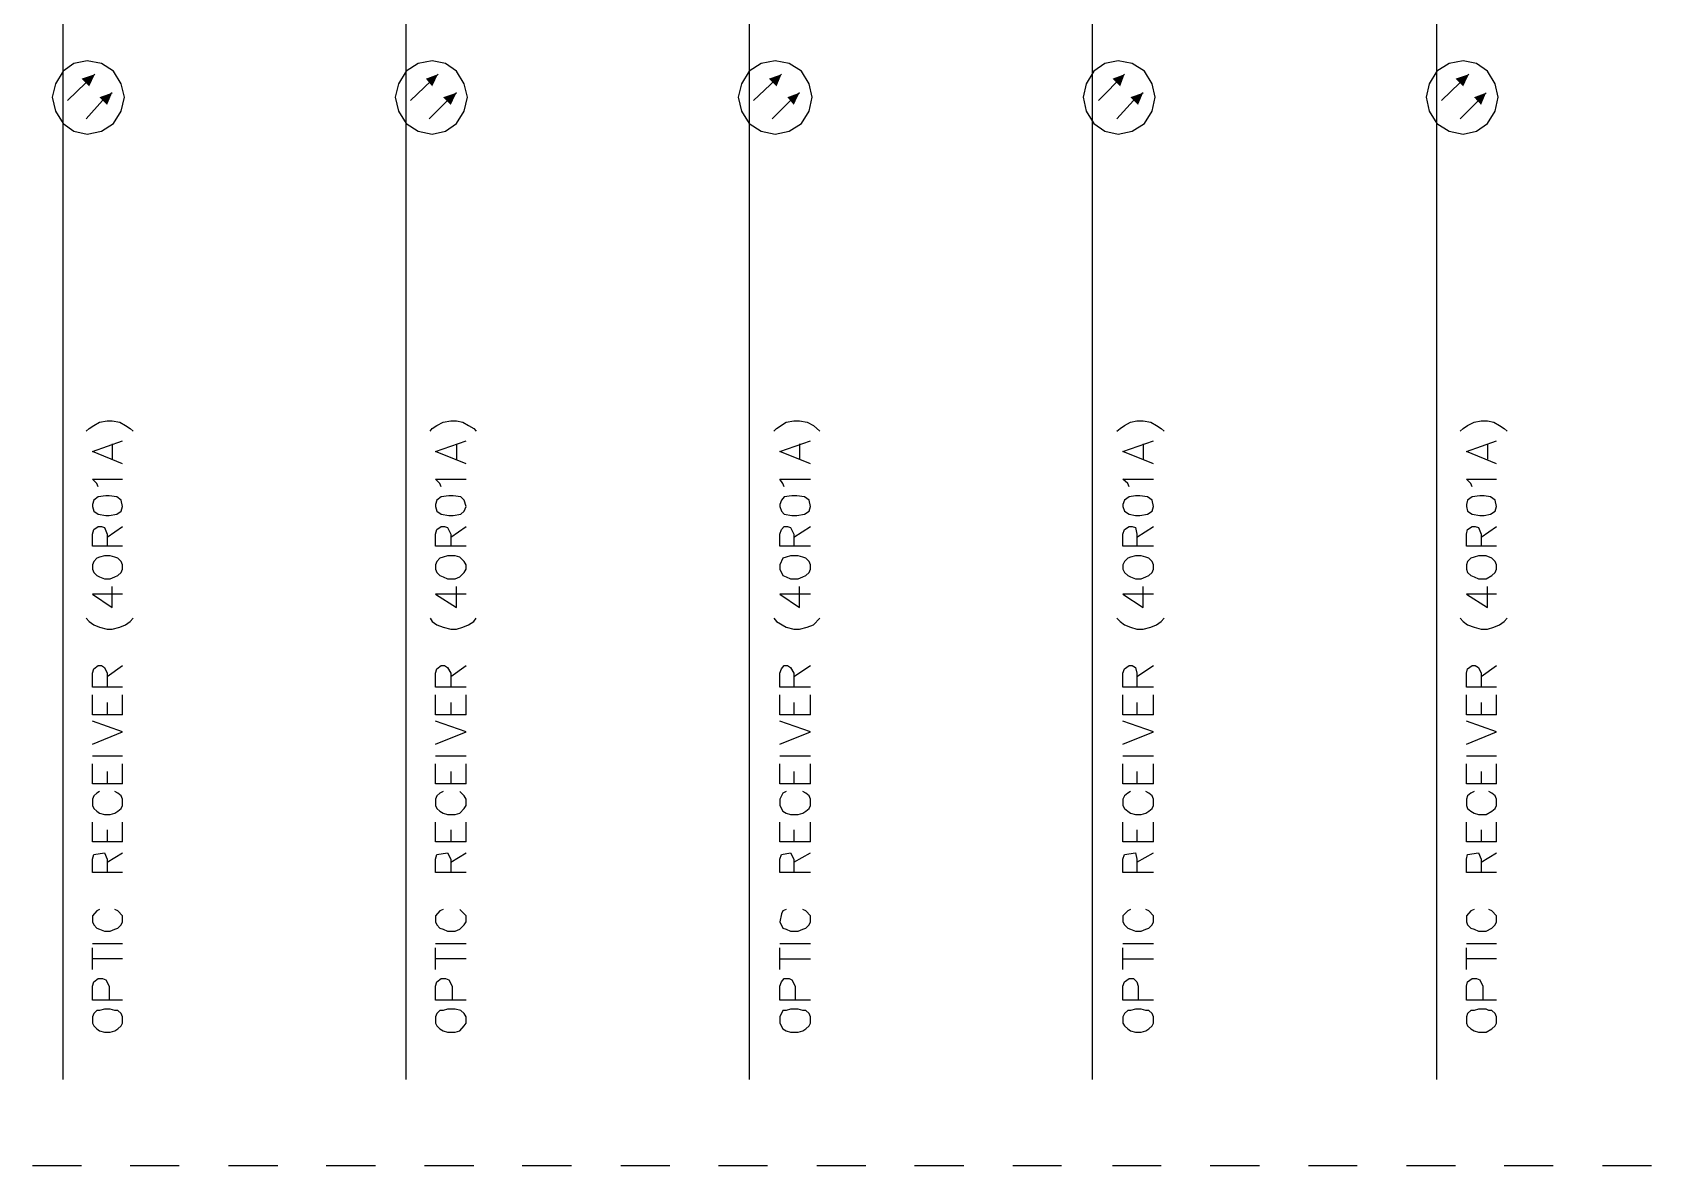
# Model space of a CAD drawing. Extents: x 386 to 646, y 166 to 262.
# Drawn here: x 447.6 to 514.1, y 169.1 to 215.6 of the extents above; entities that cross this region are included whole.
import ezdxf

# ---------------------------------------------------------------- set-up
doc = ezdxf.new("R2010")
doc.units = 0
doc.header["$MEASUREMENT"] = 0
doc.layers.get('0').update_dxf_attribs({"linetype": 'CONTINUOUS'})

msp = doc.modelspace()

# ---------------------------------------------------------------- hatches: boundary and pattern name
at = {"linetype": 'Continuous'}
for points in [[(449.98, 213.424), (450.216, 213.922), (449.666, 213.738)], [(464.056, 213.424), (464.292, 213.922), (463.794, 213.738)], [(478.184, 213.424), (478.393, 213.922), (477.869, 213.738)], [(492.285, 213.424), (492.469, 213.922), (491.971, 213.738)], [(506.361, 213.424), (506.597, 213.922), (506.046, 213.738)], [(450.714, 212.664), (450.924, 213.162), (450.4, 212.978)], [(464.816, 212.664), (465.052, 213.162), (464.501, 212.978)], [(478.891, 212.664), (479.127, 213.162), (478.629, 212.978)], [(493.019, 212.664), (493.229, 213.162), (492.705, 212.978)], [(507.095, 212.664), (507.304, 213.162), (506.806, 212.978)]]:
    msp.add_hatch(color=256, dxfattribs=at).paths.add_polyline_path(points)

# ---------------------------------------------------------------- linework, layer by layer
for p, q in [((448.906, 172.665), (448.906, 253.789)), ((462.981, 172.665), (462.981, 253.789)), ((477.056, 253.789), (477.056, 172.665)), ((491.132, 253.789), (491.132, 172.665)), ((505.286, 172.665), (505.286, 253.789)), ((448.906, 214.053), (448.591, 213.529)), ((449.351, 214.367), (448.906, 214.053)), ((449.902, 214.472), (449.351, 214.367)), ((450.478, 214.367), (449.902, 214.472)), ((450.976, 214.053), (450.478, 214.367)), ((451.291, 213.529), (450.976, 214.053)), ((462.981, 214.053), (462.666, 213.529)), ((463.479, 214.367), (462.981, 214.053)), ((464.056, 214.472), (463.479, 214.367)), ((464.606, 214.367), (464.056, 214.472)), ((465.052, 214.053), (464.606, 214.367)), ((465.366, 213.529), (465.052, 214.053)), ((477.056, 214.053), (476.742, 213.529)), ((477.554, 214.367), (477.056, 214.053)), ((478.131, 214.472), (477.554, 214.367)), ((478.708, 214.367), (478.131, 214.472)), ((479.206, 214.053), (478.708, 214.367)), ((479.52, 213.529), (479.206, 214.053)), ((491.211, 214.053), (490.896, 213.529)), ((491.656, 214.367), (491.211, 214.053)), ((492.207, 214.472), (491.656, 214.367)), ((492.783, 214.367), (492.207, 214.472)), ((493.281, 214.053), (492.783, 214.367)), ((493.596, 213.529), (493.281, 214.053)), ((505.286, 214.053), (504.971, 213.529)), ((505.784, 214.367), (505.286, 214.053)), ((506.361, 214.472), (505.784, 214.367)), ((506.911, 214.367), (506.361, 214.472)), ((507.357, 214.053), (506.911, 214.367)), ((507.671, 213.529), (507.357, 214.053)), ((448.591, 213.529), (448.46, 212.978)), ((450.216, 213.922), (449.089, 212.847)), ((451.422, 212.978), (451.291, 213.529)), ((462.666, 213.529), (462.535, 212.978)), ((464.292, 213.922), (463.164, 212.847)), ((465.497, 212.978), (465.366, 213.529)), ((476.742, 213.529), (476.611, 212.978)), ((478.393, 213.922), (477.24, 212.847)), ((479.651, 212.978), (479.52, 213.529)), ((490.896, 213.529), (490.765, 212.978)), ((492.469, 213.922), (491.394, 212.847)), ((493.727, 212.978), (493.596, 213.529)), ((504.971, 213.529), (504.84, 212.978)), ((506.597, 213.922), (505.469, 212.847)), ((507.802, 212.978), (507.671, 213.529)), ((448.46, 212.978), (448.591, 212.401)), ((450.531, 212.847), (449.849, 212.087)), ((450.924, 213.162), (450.531, 212.847)), ((451.291, 212.401), (451.422, 212.978)), ((462.535, 212.978), (462.666, 212.401)), ((464.685, 212.847), (463.925, 212.087)), ((465.052, 213.162), (464.685, 212.847)), ((465.366, 212.401), (465.497, 212.978)), ((476.611, 212.978), (476.742, 212.401)), ((478.76, 212.847), (478, 212.087)), ((479.127, 213.162), (478.76, 212.847)), ((479.52, 212.401), (479.651, 212.978)), ((490.765, 212.978), (490.896, 212.401)), ((492.836, 212.847), (492.154, 212.087)), ((493.229, 213.162), (492.836, 212.847)), ((493.596, 212.401), (493.727, 212.978)), ((504.84, 212.978), (504.971, 212.401)), ((507.304, 213.162), (506.23, 212.087)), ((507.671, 212.401), (507.802, 212.978)), ((448.591, 212.401), (448.906, 211.903)), ((450.976, 211.903), (451.291, 212.401)), ((462.666, 212.401), (462.981, 211.903)), ((465.052, 211.903), (465.366, 212.401)), ((476.742, 212.401), (477.056, 211.903)), ((479.206, 211.903), (479.52, 212.401)), ((490.896, 212.401), (491.211, 211.903)), ((493.281, 211.903), (493.596, 212.401)), ((504.971, 212.401), (505.286, 211.903)), ((507.357, 211.903), (507.671, 212.401)), ((448.906, 211.903), (449.351, 211.589)), ((449.351, 211.589), (449.902, 211.458)), ((449.902, 211.458), (450.478, 211.589)), ((450.478, 211.589), (450.976, 211.903)), ((462.981, 211.903), (463.479, 211.589)), ((463.479, 211.589), (464.056, 211.458)), ((464.056, 211.458), (464.606, 211.589)), ((464.606, 211.589), (465.052, 211.903)), ((477.056, 211.903), (477.554, 211.589)), ((477.554, 211.589), (478.131, 211.458)), ((478.131, 211.458), (478.708, 211.589)), ((478.708, 211.589), (479.206, 211.903)), ((491.211, 211.903), (491.656, 211.589)), ((491.656, 211.589), (492.207, 211.458)), ((492.207, 211.458), (492.783, 211.589)), ((492.783, 211.589), (493.281, 211.903)), ((505.286, 211.903), (505.784, 211.589)), ((505.784, 211.589), (506.361, 211.458)), ((506.361, 211.458), (506.911, 211.589)), ((506.911, 211.589), (507.357, 211.903)), ((449.849, 199.27), (449.98, 199.374)), ((449.98, 199.374), (450.164, 199.506)), ((450.164, 199.506), (450.4, 199.637)), ((450.4, 199.637), (450.714, 199.689)), ((450.714, 199.689), (450.924, 199.689)), ((450.924, 199.689), (451.238, 199.637)), ((451.238, 199.637), (451.474, 199.506)), ((451.474, 199.506), (451.658, 199.374)), ((451.658, 199.374), (451.789, 199.27)), ((463.977, 199.27), (464.056, 199.374)), ((464.056, 199.374), (464.239, 199.506)), ((464.239, 199.506), (464.501, 199.637)), ((464.501, 199.637), (464.816, 199.689)), ((464.816, 199.689), (465.052, 199.689)), ((465.052, 199.689), (465.314, 199.637)), ((465.314, 199.637), (465.55, 199.506)), ((465.55, 199.506), (465.759, 199.374)), ((465.759, 199.374), (465.864, 199.27)), ((478.079, 199.27), (478.184, 199.374)), ((478.184, 199.374), (478.577, 199.637)), ((478.577, 199.637), (478.891, 199.689)), ((478.891, 199.689), (479.127, 199.689)), ((479.127, 199.689), (479.442, 199.637)), ((479.442, 199.637), (479.704, 199.506)), ((479.704, 199.506), (479.966, 199.27)), ((492.154, 199.27), (492.285, 199.374)), ((492.285, 199.374), (492.469, 199.506)), ((492.469, 199.506), (492.705, 199.637)), ((492.705, 199.637), (492.967, 199.689)), ((492.967, 199.689), (493.229, 199.689)), ((493.229, 199.689), (493.543, 199.637)), ((493.543, 199.637), (493.779, 199.506)), ((493.779, 199.506), (493.963, 199.374)), ((493.963, 199.374), (494.094, 199.27)), ((506.23, 199.27), (506.361, 199.374)), ((506.361, 199.374), (506.544, 199.506)), ((506.544, 199.506), (506.806, 199.637)), ((506.806, 199.637), (507.095, 199.689)), ((507.095, 199.689), (507.357, 199.689)), ((507.357, 199.689), (507.619, 199.637)), ((507.619, 199.637), (507.855, 199.506)), ((507.855, 199.506), (508.038, 199.374)), ((508.038, 199.374), (508.169, 199.27)), ((450.111, 198.431), (451.343, 198.876)), ((450.924, 198.745), (450.924, 198.116)), ((464.187, 198.431), (465.445, 198.876)), ((465.052, 198.745), (465.052, 198.116)), ((478.315, 198.431), (479.573, 198.876)), ((479.127, 198.745), (479.127, 198.116)), ((492.39, 198.431), (493.648, 198.876)), ((493.229, 198.745), (493.229, 198.116)), ((506.492, 198.431), (507.724, 198.876)), ((507.357, 198.745), (507.357, 198.116)), ((451.343, 197.933), (450.111, 198.431)), ((465.445, 197.933), (464.187, 198.431)), ((479.573, 197.933), (478.315, 198.431)), ((493.648, 197.933), (492.39, 198.431)), ((507.724, 197.933), (506.492, 198.431)), ((450.295, 197.12), (450.111, 197.304)), ((450.111, 197.304), (451.343, 197.304)), ((450.347, 196.989), (450.295, 197.12)), ((464.37, 197.12), (464.187, 197.304)), ((464.187, 197.304), (465.445, 197.304)), ((464.423, 196.989), (464.37, 197.12)), ((478.446, 197.12), (478.315, 197.304)), ((478.315, 197.304), (479.573, 197.304)), ((478.498, 196.989), (478.446, 197.12)), ((492.6, 197.12), (492.39, 197.304)), ((492.39, 197.304), (493.648, 197.304)), ((492.652, 196.989), (492.6, 197.12)), ((506.675, 197.12), (506.492, 197.304)), ((506.492, 197.304), (507.724, 197.304)), ((506.728, 196.989), (506.675, 197.12)), ((450.164, 196.439), (450.111, 196.255)), ((450.111, 196.255), (450.111, 196.177)), ((450.111, 196.177), (450.164, 195.993)), ((450.347, 196.57), (450.164, 196.439)), ((450.662, 196.622), (450.347, 196.57)), ((450.793, 196.622), (450.662, 196.622)), ((451.107, 196.57), (450.793, 196.622)), ((451.291, 196.439), (451.107, 196.57)), ((451.343, 196.177), (451.291, 196.439)), ((451.291, 195.993), (451.343, 196.177)), ((464.239, 196.439), (464.187, 196.255)), ((464.187, 196.255), (464.187, 196.177)), ((464.187, 196.177), (464.239, 195.993)), ((464.423, 196.57), (464.239, 196.439)), ((464.737, 196.622), (464.423, 196.57)), ((464.921, 196.622), (464.737, 196.622)), ((465.235, 196.57), (464.921, 196.622)), ((465.366, 196.439), (465.235, 196.57)), ((465.445, 196.177), (465.366, 196.439)), ((465.366, 195.993), (465.445, 196.177)), ((478.393, 196.439), (478.315, 196.255)), ((478.315, 196.255), (478.315, 196.177)), ((478.315, 196.177), (478.393, 195.993)), ((478.498, 196.57), (478.393, 196.439)), ((478.813, 196.622), (478.498, 196.57)), ((479.022, 196.622), (478.813, 196.622)), ((479.337, 196.57), (479.022, 196.622)), ((479.52, 196.439), (479.337, 196.57)), ((479.573, 196.177), (479.52, 196.439)), ((479.52, 195.993), (479.573, 196.177)), ((492.469, 196.439), (492.39, 196.255)), ((492.39, 196.255), (492.39, 196.177)), ((492.39, 196.177), (492.469, 195.993)), ((492.652, 196.57), (492.469, 196.439)), ((492.914, 196.622), (492.652, 196.57)), ((493.098, 196.622), (492.914, 196.622)), ((493.412, 196.57), (493.098, 196.622)), ((493.596, 196.439), (493.412, 196.57)), ((493.648, 196.177), (493.596, 196.439)), ((493.596, 195.993), (493.648, 196.177)), ((506.544, 196.439), (506.492, 196.255)), ((506.492, 196.255), (506.492, 196.177)), ((506.492, 196.177), (506.544, 195.993)), ((506.728, 196.57), (506.544, 196.439)), ((507.042, 196.622), (506.728, 196.57)), ((507.226, 196.622), (507.042, 196.622)), ((507.488, 196.57), (507.226, 196.622)), ((507.671, 196.439), (507.488, 196.57)), ((507.724, 196.177), (507.671, 196.439)), ((507.671, 195.993), (507.724, 196.177)), ((450.164, 195.993), (450.347, 195.862)), ((450.164, 195.233), (450.347, 195.364)), ((450.347, 195.862), (450.662, 195.81)), ((450.347, 195.364), (450.478, 195.364)), ((450.478, 195.364), (450.609, 195.312)), ((450.662, 195.81), (450.793, 195.81)), ((450.714, 194.919), (451.343, 195.364)), ((450.793, 195.81), (451.107, 195.862)), ((451.107, 195.862), (451.291, 195.993)), ((464.239, 195.993), (464.423, 195.862)), ((464.239, 195.233), (464.423, 195.364)), ((464.423, 195.862), (464.737, 195.81)), ((464.423, 195.364), (464.554, 195.364)), ((464.554, 195.364), (464.685, 195.312)), ((464.737, 195.81), (464.921, 195.81)), ((464.816, 194.919), (465.445, 195.364)), ((464.921, 195.81), (465.235, 195.862)), ((465.235, 195.862), (465.366, 195.993)), ((478.393, 195.993), (478.498, 195.862)), ((478.393, 195.233), (478.498, 195.364)), ((478.498, 195.862), (478.813, 195.81)), ((478.498, 195.364), (478.629, 195.364)), ((478.629, 195.364), (478.76, 195.312)), ((478.813, 195.81), (479.022, 195.81)), ((478.891, 194.919), (479.573, 195.364)), ((479.022, 195.81), (479.337, 195.862)), ((479.337, 195.862), (479.52, 195.993)), ((492.469, 195.993), (492.652, 195.862)), ((492.469, 195.233), (492.652, 195.364)), ((492.652, 195.862), (492.914, 195.81)), ((492.652, 195.364), (492.783, 195.364)), ((492.783, 195.364), (492.914, 195.312)), ((492.914, 195.81), (493.098, 195.81)), ((492.967, 194.919), (493.648, 195.364)), ((493.098, 195.81), (493.412, 195.862)), ((493.412, 195.862), (493.596, 195.993)), ((506.544, 195.993), (506.728, 195.862)), ((506.544, 195.233), (506.728, 195.364)), ((506.728, 195.862), (507.042, 195.81)), ((506.728, 195.364), (506.859, 195.364)), ((506.859, 195.364), (506.99, 195.312)), ((507.042, 195.81), (507.226, 195.81)), ((507.095, 194.919), (507.724, 195.364)), ((507.226, 195.81), (507.488, 195.862)), ((507.488, 195.862), (507.671, 195.993)), ((450.111, 195.05), (450.164, 195.233)), ((450.111, 194.552), (450.111, 195.05)), ((450.609, 195.312), (450.714, 195.05)), ((450.714, 195.05), (450.714, 194.552)), ((464.187, 195.05), (464.239, 195.233)), ((464.187, 194.552), (464.187, 195.05)), ((464.685, 195.312), (464.816, 195.05)), ((464.816, 195.05), (464.816, 194.552)), ((478.315, 195.05), (478.393, 195.233)), ((478.315, 194.552), (478.315, 195.05)), ((478.76, 195.312), (478.891, 195.05)), ((478.891, 195.05), (478.891, 194.552)), ((492.39, 195.05), (492.469, 195.233)), ((492.39, 194.552), (492.39, 195.05)), ((492.914, 195.312), (492.967, 195.05)), ((492.967, 195.05), (492.967, 194.552)), ((506.492, 195.05), (506.544, 195.233)), ((506.492, 194.552), (506.492, 195.05)), ((506.99, 195.312), (507.095, 195.05)), ((507.095, 195.05), (507.095, 194.552)), ((451.343, 194.552), (450.111, 194.552)), ((450.295, 194.054), (450.164, 193.922)), ((450.4, 194.106), (450.295, 194.054)), ((450.609, 194.158), (450.4, 194.106)), ((450.845, 194.158), (450.609, 194.158)), ((451.029, 194.106), (450.845, 194.158)), ((451.16, 194.054), (451.029, 194.106)), ((451.291, 193.922), (451.16, 194.054)), ((465.445, 194.552), (464.187, 194.552)), ((464.37, 194.054), (464.239, 193.922)), ((464.501, 194.106), (464.37, 194.054)), ((464.685, 194.158), (464.501, 194.106)), ((464.999, 194.158), (464.685, 194.158)), ((465.183, 194.106), (464.999, 194.158)), ((465.366, 193.922), (465.183, 194.106)), ((479.573, 194.552), (478.315, 194.552)), ((478.446, 194.054), (478.315, 193.791)), ((478.577, 194.106), (478.446, 194.054)), ((478.76, 194.158), (478.577, 194.106)), ((479.075, 194.158), (478.76, 194.158)), ((479.258, 194.106), (479.075, 194.158)), ((479.389, 194.054), (479.258, 194.106)), ((479.52, 193.922), (479.389, 194.054)), ((493.648, 194.552), (492.39, 194.552)), ((492.6, 194.054), (492.469, 193.922)), ((492.705, 194.106), (492.6, 194.054)), ((492.914, 194.158), (492.705, 194.106)), ((493.15, 194.158), (492.914, 194.158)), ((493.334, 194.106), (493.15, 194.158)), ((493.465, 194.054), (493.334, 194.106)), ((493.596, 193.922), (493.465, 194.054)), ((507.724, 194.552), (506.492, 194.552)), ((506.675, 194.054), (506.544, 193.922)), ((506.806, 194.106), (506.675, 194.054)), ((506.99, 194.158), (506.806, 194.106)), ((507.304, 194.158), (506.99, 194.158)), ((507.54, 194.054), (507.304, 194.158)), ((507.671, 193.922), (507.54, 194.054)), ((450.164, 193.922), (450.111, 193.791)), ((450.111, 193.791), (450.111, 193.608)), ((450.111, 193.608), (450.164, 193.477)), ((450.164, 193.477), (450.295, 193.346)), ((451.16, 193.346), (451.291, 193.477)), ((451.343, 193.791), (451.291, 193.922)), ((451.291, 193.477), (451.343, 193.608)), ((451.343, 193.608), (451.343, 193.791)), ((464.239, 193.922), (464.187, 193.791)), ((464.187, 193.791), (464.187, 193.608)), ((464.187, 193.608), (464.239, 193.477)), ((464.239, 193.477), (464.37, 193.346)), ((465.183, 193.293), (465.366, 193.477)), ((465.445, 193.791), (465.366, 193.922)), ((465.366, 193.477), (465.445, 193.608)), ((465.445, 193.608), (465.445, 193.791)), ((478.315, 193.791), (478.315, 193.608)), ((478.315, 193.608), (478.446, 193.346)), ((479.389, 193.346), (479.52, 193.477)), ((479.573, 193.791), (479.52, 193.922)), ((479.52, 193.477), (479.573, 193.608)), ((479.573, 193.608), (479.573, 193.791)), ((492.469, 193.922), (492.39, 193.791)), ((492.39, 193.791), (492.39, 193.608)), ((492.39, 193.608), (492.469, 193.477)), ((492.469, 193.477), (492.6, 193.346)), ((493.465, 193.346), (493.596, 193.477)), ((493.648, 193.791), (493.596, 193.922)), ((493.596, 193.477), (493.648, 193.608)), ((493.648, 193.608), (493.648, 193.791)), ((506.544, 193.922), (506.492, 193.791)), ((506.492, 193.791), (506.492, 193.608)), ((506.492, 193.608), (506.544, 193.477)), ((506.544, 193.477), (506.675, 193.346)), ((507.54, 193.346), (507.671, 193.477)), ((507.724, 193.791), (507.671, 193.922)), ((507.671, 193.477), (507.724, 193.608)), ((507.724, 193.608), (507.724, 193.791)), ((450.295, 193.346), (450.4, 193.293)), ((450.4, 193.293), (450.609, 193.215)), ((450.609, 193.215), (450.845, 193.215)), ((450.845, 193.215), (451.029, 193.293)), ((450.924, 192.035), (450.924, 192.9)), ((451.029, 193.293), (451.16, 193.346)), ((464.37, 193.346), (464.501, 193.293)), ((464.501, 193.293), (464.685, 193.215)), ((464.685, 193.215), (464.999, 193.215)), ((464.999, 193.215), (465.183, 193.293)), ((465.052, 192.035), (465.052, 192.9)), ((478.446, 193.346), (478.577, 193.293)), ((478.577, 193.293), (478.76, 193.215)), ((478.76, 193.215), (479.075, 193.215)), ((479.075, 193.215), (479.258, 193.293)), ((479.127, 192.035), (479.127, 192.9)), ((479.258, 193.293), (479.389, 193.346)), ((492.6, 193.346), (492.705, 193.293)), ((492.705, 193.293), (492.914, 193.215)), ((492.914, 193.215), (493.15, 193.215)), ((493.15, 193.215), (493.334, 193.293)), ((493.229, 192.035), (493.229, 192.9)), ((493.334, 193.293), (493.465, 193.346)), ((506.675, 193.346), (506.806, 193.293)), ((506.806, 193.293), (506.99, 193.215)), ((506.99, 193.215), (507.304, 193.215)), ((507.304, 193.215), (507.54, 193.346)), ((507.357, 192.035), (507.357, 192.9)), ((451.343, 192.586), (450.111, 192.586)), ((450.111, 192.586), (450.924, 192.035)), ((465.445, 192.586), (464.187, 192.586)), ((464.187, 192.586), (465.052, 192.035)), ((479.573, 192.586), (478.315, 192.586)), ((478.315, 192.586), (479.127, 192.035)), ((493.648, 192.586), (492.39, 192.586)), ((492.39, 192.586), (493.229, 192.035)), ((507.724, 192.586), (506.492, 192.586)), ((506.492, 192.586), (507.357, 192.035)), ((449.849, 191.59), (449.98, 191.459)), ((449.98, 191.459), (450.164, 191.328)), ((451.474, 191.328), (451.658, 191.459)), ((451.658, 191.459), (451.789, 191.59)), ((463.977, 191.59), (464.056, 191.459)), ((464.056, 191.459), (464.239, 191.328)), ((465.55, 191.328), (465.759, 191.459)), ((465.759, 191.459), (465.864, 191.59)), ((478.079, 191.59), (478.184, 191.459)), ((478.184, 191.459), (478.577, 191.223)), ((479.704, 191.328), (479.966, 191.59)), ((492.154, 191.59), (492.285, 191.459)), ((492.285, 191.459), (492.469, 191.328)), ((493.779, 191.328), (493.963, 191.459)), ((493.963, 191.459), (494.094, 191.59)), ((506.23, 191.59), (506.361, 191.459)), ((506.361, 191.459), (506.544, 191.328)), ((507.855, 191.328), (508.038, 191.459)), ((508.038, 191.459), (508.169, 191.59)), ((450.164, 191.328), (450.4, 191.223)), ((450.4, 191.223), (450.714, 191.144)), ((450.714, 191.144), (450.924, 191.144)), ((450.924, 191.144), (451.238, 191.223)), ((451.238, 191.223), (451.474, 191.328)), ((464.239, 191.328), (464.501, 191.223)), ((464.501, 191.223), (464.816, 191.144)), ((464.816, 191.144), (465.052, 191.144)), ((465.052, 191.144), (465.314, 191.223)), ((465.314, 191.223), (465.55, 191.328)), ((478.577, 191.223), (478.891, 191.144)), ((478.891, 191.144), (479.127, 191.144)), ((479.127, 191.144), (479.442, 191.223)), ((479.442, 191.223), (479.704, 191.328)), ((492.469, 191.328), (492.705, 191.223)), ((492.705, 191.223), (492.967, 191.144)), ((492.967, 191.144), (493.229, 191.144)), ((493.229, 191.144), (493.543, 191.223)), ((493.543, 191.223), (493.779, 191.328)), ((506.544, 191.328), (506.806, 191.223)), ((506.806, 191.223), (507.095, 191.144)), ((507.095, 191.144), (507.357, 191.144)), ((507.357, 191.144), (507.619, 191.223)), ((507.619, 191.223), (507.855, 191.328)), ((450.111, 189.336), (450.164, 189.519)), ((450.164, 189.519), (450.347, 189.65)), ((450.347, 189.65), (450.478, 189.65)), ((450.478, 189.65), (450.609, 189.571)), ((450.609, 189.571), (450.714, 189.336)), ((450.714, 189.204), (451.343, 189.65)), ((464.187, 189.336), (464.239, 189.519)), ((464.239, 189.519), (464.423, 189.65)), ((464.423, 189.65), (464.554, 189.65)), ((464.554, 189.65), (464.685, 189.571)), ((464.685, 189.571), (464.816, 189.336)), ((464.816, 189.204), (465.445, 189.65)), ((478.315, 189.336), (478.393, 189.519)), ((478.393, 189.519), (478.498, 189.65)), ((478.498, 189.65), (478.629, 189.65)), ((478.629, 189.65), (478.76, 189.571)), ((478.76, 189.571), (478.891, 189.336)), ((478.891, 189.204), (479.573, 189.65)), ((492.39, 189.336), (492.469, 189.519)), ((492.469, 189.519), (492.652, 189.65)), ((492.652, 189.65), (492.783, 189.65)), ((492.783, 189.65), (492.914, 189.571)), ((492.914, 189.571), (492.967, 189.336)), ((492.967, 189.204), (493.648, 189.65)), ((506.492, 189.336), (506.544, 189.519)), ((506.544, 189.519), (506.728, 189.65)), ((506.728, 189.65), (506.859, 189.65)), ((506.859, 189.65), (506.99, 189.571)), ((506.99, 189.571), (507.095, 189.336)), ((507.095, 189.204), (507.724, 189.65)), ((450.111, 188.759), (450.111, 189.336)), ((451.343, 188.759), (450.111, 188.759)), ((450.714, 189.336), (450.714, 188.759)), ((464.187, 188.759), (464.187, 189.336)), ((465.445, 188.759), (464.187, 188.759)), ((464.816, 189.336), (464.816, 188.759)), ((478.315, 188.759), (478.315, 189.336)), ((479.573, 188.759), (478.315, 188.759)), ((478.891, 189.336), (478.891, 188.759)), ((492.39, 188.759), (492.39, 189.336)), ((493.648, 188.759), (492.39, 188.759)), ((492.967, 189.336), (492.967, 188.759)), ((506.492, 188.759), (506.492, 189.336)), ((507.724, 188.759), (506.492, 188.759)), ((507.095, 189.336), (507.095, 188.759)), ((450.111, 187.632), (450.111, 188.444)), ((450.714, 188.13), (450.714, 187.632)), ((451.343, 187.632), (451.343, 188.444)), ((464.187, 187.632), (464.187, 188.444)), ((464.816, 188.13), (464.816, 187.632)), ((465.445, 187.632), (465.445, 188.444)), ((478.315, 187.632), (478.315, 188.444)), ((478.891, 188.13), (478.891, 187.632)), ((479.573, 187.632), (479.573, 188.444)), ((492.39, 187.632), (492.39, 188.444)), ((492.967, 188.13), (492.967, 187.632)), ((493.648, 187.632), (493.648, 188.444)), ((506.492, 187.632), (506.492, 188.444)), ((507.095, 188.13), (507.095, 187.632)), ((507.724, 187.632), (507.724, 188.444)), ((451.343, 187.632), (450.111, 187.632)), ((465.445, 187.632), (464.187, 187.632)), ((479.573, 187.632), (478.315, 187.632)), ((493.648, 187.632), (492.39, 187.632)), ((507.724, 187.632), (506.492, 187.632)), ((451.343, 186.924), (450.111, 187.37)), ((450.111, 186.426), (451.343, 186.924)), ((465.445, 186.924), (464.187, 187.37)), ((464.187, 186.426), (465.445, 186.924)), ((479.573, 186.924), (478.315, 187.37)), ((478.315, 186.426), (479.573, 186.924)), ((493.648, 186.924), (492.39, 187.37)), ((492.39, 186.426), (493.648, 186.924)), ((507.724, 186.924), (506.492, 187.37)), ((506.492, 186.426), (507.724, 186.924)), ((451.343, 185.928), (450.111, 185.928)), ((450.111, 184.801), (450.111, 185.614)), ((451.343, 184.801), (451.343, 185.614)), ((465.445, 185.928), (464.187, 185.928)), ((464.187, 184.801), (464.187, 185.614)), ((465.445, 184.801), (465.445, 185.614)), ((479.573, 185.928), (478.315, 185.928)), ((478.315, 184.801), (478.315, 185.614)), ((479.573, 184.801), (479.573, 185.614)), ((493.648, 185.928), (492.39, 185.928)), ((492.39, 184.801), (492.39, 185.614)), ((493.648, 184.801), (493.648, 185.614)), ((507.724, 185.928), (506.492, 185.928)), ((506.492, 184.801), (506.492, 185.614)), ((507.724, 184.801), (507.724, 185.614)), ((451.343, 184.801), (450.111, 184.801)), ((450.714, 185.299), (450.714, 184.801)), ((465.445, 184.801), (464.187, 184.801)), ((464.816, 185.299), (464.816, 184.801)), ((479.573, 184.801), (478.315, 184.801)), ((478.891, 185.299), (478.891, 184.801)), ((493.648, 184.801), (492.39, 184.801)), ((492.967, 185.299), (492.967, 184.801)), ((507.724, 184.801), (506.492, 184.801)), ((507.095, 185.299), (507.095, 184.801)), ((450.164, 184.303), (450.111, 184.172)), ((450.111, 184.172), (450.111, 183.91)), ((450.295, 184.408), (450.164, 184.303)), ((450.4, 184.486), (450.295, 184.408)), ((451.16, 184.408), (451.029, 184.486)), ((451.291, 184.303), (451.16, 184.408)), ((451.343, 184.172), (451.291, 184.303)), ((451.343, 183.91), (451.343, 184.172)), ((464.239, 184.303), (464.187, 184.172)), ((464.187, 184.172), (464.187, 183.91)), ((464.37, 184.408), (464.239, 184.303)), ((464.501, 184.486), (464.37, 184.408)), ((465.366, 184.303), (465.183, 184.486)), ((465.445, 184.172), (465.366, 184.303)), ((465.445, 183.91), (465.445, 184.172)), ((478.446, 184.408), (478.315, 184.172)), ((478.315, 184.172), (478.315, 183.91)), ((478.577, 184.486), (478.446, 184.408)), ((479.389, 184.408), (479.258, 184.486)), ((479.52, 184.303), (479.389, 184.408)), ((479.573, 184.172), (479.52, 184.303)), ((479.573, 183.91), (479.573, 184.172)), ((492.469, 184.303), (492.39, 184.172)), ((492.39, 184.172), (492.39, 183.91)), ((492.6, 184.408), (492.469, 184.303)), ((492.705, 184.486), (492.6, 184.408)), ((493.465, 184.408), (493.334, 184.486)), ((493.596, 184.303), (493.465, 184.408)), ((493.648, 184.172), (493.596, 184.303)), ((493.648, 183.91), (493.648, 184.172)), ((506.544, 184.303), (506.492, 184.172)), ((506.492, 184.172), (506.492, 183.91)), ((506.675, 184.408), (506.544, 184.303)), ((506.806, 184.486), (506.675, 184.408)), ((507.54, 184.408), (507.409, 184.486)), ((507.671, 184.303), (507.54, 184.408)), ((507.724, 184.172), (507.671, 184.303)), ((507.724, 183.91), (507.724, 184.172)), ((450.111, 183.91), (450.164, 183.779)), ((450.164, 183.779), (450.295, 183.674)), ((450.295, 183.674), (450.4, 183.595)), ((450.4, 183.595), (450.609, 183.543)), ((450.609, 183.543), (450.845, 183.543)), ((450.845, 183.543), (451.029, 183.595)), ((451.029, 183.595), (451.16, 183.674)), ((451.16, 183.674), (451.291, 183.779)), ((451.291, 183.779), (451.343, 183.91)), ((464.187, 183.91), (464.239, 183.779)), ((464.239, 183.779), (464.37, 183.674)), ((464.37, 183.674), (464.501, 183.595)), ((464.501, 183.595), (464.685, 183.543)), ((464.685, 183.543), (464.999, 183.543)), ((464.999, 183.543), (465.183, 183.595)), ((465.183, 183.595), (465.366, 183.779)), ((465.366, 183.779), (465.445, 183.91)), ((478.315, 183.91), (478.446, 183.674)), ((478.446, 183.674), (478.577, 183.595)), ((478.577, 183.595), (478.76, 183.543)), ((478.76, 183.543), (479.075, 183.543)), ((479.075, 183.543), (479.258, 183.595)), ((479.258, 183.595), (479.389, 183.674)), ((479.389, 183.674), (479.52, 183.779)), ((479.52, 183.779), (479.573, 183.91)), ((492.39, 183.91), (492.469, 183.779)), ((492.469, 183.779), (492.6, 183.674)), ((492.6, 183.674), (492.705, 183.595)), ((492.705, 183.595), (492.914, 183.543)), ((492.914, 183.543), (493.15, 183.543)), ((493.15, 183.543), (493.334, 183.595)), ((493.334, 183.595), (493.465, 183.674)), ((493.465, 183.674), (493.596, 183.779)), ((493.596, 183.779), (493.648, 183.91)), ((506.492, 183.91), (506.544, 183.779)), ((506.544, 183.779), (506.675, 183.674)), ((506.675, 183.674), (506.806, 183.595)), ((506.806, 183.595), (506.99, 183.543)), ((506.99, 183.543), (507.304, 183.543)), ((507.304, 183.543), (507.54, 183.674)), ((507.54, 183.674), (507.671, 183.779)), ((507.671, 183.779), (507.724, 183.91)), ((450.111, 182.416), (450.111, 183.228)), ((450.714, 182.914), (450.714, 182.416)), ((451.343, 182.416), (451.343, 183.228)), ((464.187, 182.416), (464.187, 183.228)), ((464.816, 182.914), (464.816, 182.416)), ((465.445, 182.416), (465.445, 183.228)), ((478.315, 182.416), (478.315, 183.228)), ((478.891, 182.914), (478.891, 182.416)), ((479.573, 182.416), (479.573, 183.228)), ((492.39, 182.416), (492.39, 183.228)), ((492.967, 182.914), (492.967, 182.416)), ((493.648, 182.416), (493.648, 183.228)), ((506.492, 182.416), (506.492, 183.228)), ((507.095, 182.914), (507.095, 182.416)), ((507.724, 182.416), (507.724, 183.228)), ((451.343, 182.416), (450.111, 182.416)), ((465.445, 182.416), (464.187, 182.416)), ((479.573, 182.416), (478.315, 182.416)), ((493.648, 182.416), (492.39, 182.416)), ((507.724, 182.416), (506.492, 182.416)), ((450.111, 181.708), (450.164, 181.892)), ((450.111, 181.158), (450.111, 181.708)), ((450.164, 181.892), (450.609, 181.97)), ((450.609, 181.97), (450.714, 181.708)), ((450.714, 181.577), (451.343, 181.97)), ((450.714, 181.708), (450.714, 181.158)), ((464.187, 181.708), (464.239, 181.892)), ((464.187, 181.158), (464.187, 181.708)), ((464.239, 181.892), (464.685, 181.97)), ((464.685, 181.97), (464.816, 181.708)), ((464.816, 181.577), (465.445, 181.97)), ((464.816, 181.708), (464.816, 181.158)), ((478.315, 181.708), (478.393, 181.892)), ((478.315, 181.158), (478.315, 181.708)), ((478.393, 181.892), (478.76, 181.97)), ((478.76, 181.97), (478.891, 181.708)), ((478.891, 181.577), (479.573, 181.97)), ((478.891, 181.708), (478.891, 181.158)), ((492.39, 181.708), (492.469, 181.892)), ((492.39, 181.158), (492.39, 181.708)), ((492.469, 181.892), (492.914, 181.97)), ((492.914, 181.97), (492.967, 181.708)), ((492.967, 181.577), (493.648, 181.97)), ((492.967, 181.708), (492.967, 181.158)), ((506.492, 181.708), (506.544, 181.892)), ((506.492, 181.158), (506.492, 181.708)), ((506.544, 181.892), (506.99, 181.97)), ((506.99, 181.97), (507.095, 181.708)), ((507.095, 181.577), (507.724, 181.97)), ((507.095, 181.708), (507.095, 181.158)), ((451.343, 181.158), (450.111, 181.158)), ((465.445, 181.158), (464.187, 181.158)), ((479.573, 181.158), (478.315, 181.158)), ((493.648, 181.158), (492.39, 181.158)), ((507.724, 181.158), (506.492, 181.158)), ((450.295, 179.585), (450.111, 179.375)), ((450.4, 179.637), (450.295, 179.585)), ((451.16, 179.585), (451.029, 179.637)), ((451.343, 179.375), (451.16, 179.585)), ((464.37, 179.585), (464.187, 179.375)), ((464.501, 179.637), (464.37, 179.585)), ((465.445, 179.375), (465.183, 179.637)), ((478.393, 179.454), (478.315, 179.139)), ((478.446, 179.585), (478.393, 179.454)), ((478.577, 179.637), (478.446, 179.585)), ((479.389, 179.585), (479.258, 179.637)), ((479.573, 179.375), (479.389, 179.585)), ((492.6, 179.585), (492.39, 179.375)), ((492.705, 179.637), (492.6, 179.585)), ((493.465, 179.585), (493.334, 179.637)), ((493.648, 179.375), (493.465, 179.585)), ((506.675, 179.585), (506.492, 179.375)), ((506.806, 179.637), (506.675, 179.585)), ((507.54, 179.585), (507.409, 179.637)), ((507.724, 179.375), (507.54, 179.585)), ((450.111, 179.375), (450.111, 179.139)), ((450.111, 179.139), (450.164, 179.008)), ((450.164, 179.008), (450.295, 178.877)), ((450.295, 178.877), (450.4, 178.825)), ((450.4, 178.825), (450.609, 178.746)), ((450.609, 178.746), (450.845, 178.746)), ((450.845, 178.746), (451.029, 178.825)), ((451.029, 178.825), (451.16, 178.877)), ((451.16, 178.877), (451.291, 179.008)), ((451.291, 179.008), (451.343, 179.139)), ((451.343, 179.139), (451.343, 179.375)), ((464.187, 179.375), (464.187, 179.139)), ((464.187, 179.139), (464.239, 179.008)), ((464.239, 179.008), (464.37, 178.877)), ((464.37, 178.877), (464.501, 178.825)), ((464.501, 178.825), (464.685, 178.746)), ((464.685, 178.746), (464.999, 178.746)), ((464.999, 178.746), (465.183, 178.825)), ((465.183, 178.825), (465.366, 179.008)), ((465.366, 179.008), (465.445, 179.139)), ((465.445, 179.139), (465.445, 179.375)), ((478.315, 179.139), (478.446, 178.877)), ((478.446, 178.877), (478.577, 178.825)), ((478.577, 178.825), (478.76, 178.746)), ((478.76, 178.746), (479.075, 178.746)), ((479.075, 178.746), (479.258, 178.825)), ((479.258, 178.825), (479.389, 178.877)), ((479.389, 178.877), (479.52, 179.008)), ((479.52, 179.008), (479.573, 179.139)), ((479.573, 179.139), (479.573, 179.375)), ((492.39, 179.375), (492.39, 179.139)), ((492.39, 179.139), (492.469, 179.008)), ((492.469, 179.008), (492.6, 178.877)), ((492.6, 178.877), (492.705, 178.825)), ((492.705, 178.825), (492.914, 178.746)), ((492.914, 178.746), (493.15, 178.746)), ((493.15, 178.746), (493.334, 178.825)), ((493.334, 178.825), (493.465, 178.877)), ((493.465, 178.877), (493.596, 179.008)), ((493.596, 179.008), (493.648, 179.139)), ((493.648, 179.139), (493.648, 179.375)), ((506.492, 179.375), (506.492, 179.139)), ((506.492, 179.139), (506.544, 179.008)), ((506.544, 179.008), (506.675, 178.877)), ((506.675, 178.877), (506.806, 178.825)), ((506.806, 178.825), (506.99, 178.746)), ((506.99, 178.746), (507.304, 178.746)), ((507.304, 178.746), (507.54, 178.877)), ((507.54, 178.877), (507.671, 179.008)), ((507.671, 179.008), (507.724, 179.139)), ((507.724, 179.139), (507.724, 179.375)), ((450.111, 178.248), (451.343, 178.248)), ((464.187, 178.248), (465.445, 178.248)), ((478.315, 178.248), (479.573, 178.248)), ((492.39, 178.248), (493.648, 178.248)), ((506.492, 178.248), (507.724, 178.248)), ((450.111, 177.173), (450.111, 178.065)), ((451.343, 177.619), (450.111, 177.619)), ((464.187, 177.173), (464.187, 178.065)), ((465.445, 177.619), (464.187, 177.619)), ((478.315, 177.173), (478.315, 178.065)), ((478.315, 177.619), (479.573, 177.619)), ((492.39, 177.173), (492.39, 178.065)), ((492.39, 177.619), (493.648, 177.619)), ((506.492, 177.173), (506.492, 178.065)), ((507.724, 177.619), (506.492, 177.619)), ((450.164, 176.675), (450.347, 176.807)), ((450.347, 176.807), (450.531, 176.807)), ((450.531, 176.807), (450.662, 176.754)), ((450.662, 176.754), (450.793, 176.492)), ((464.239, 176.675), (464.423, 176.807)), ((464.423, 176.807), (464.606, 176.807)), ((464.606, 176.807), (464.737, 176.754)), ((464.737, 176.754), (464.868, 176.492)), ((478.393, 176.675), (478.498, 176.807)), ((478.498, 176.807), (478.708, 176.807)), ((478.708, 176.807), (478.813, 176.754)), ((478.813, 176.754), (478.944, 176.492)), ((492.469, 176.675), (492.652, 176.807)), ((492.652, 176.807), (492.836, 176.807)), ((492.836, 176.807), (492.967, 176.675)), ((506.544, 176.675), (506.728, 176.807)), ((506.728, 176.807), (506.911, 176.807)), ((506.911, 176.807), (507.042, 176.754)), ((507.042, 176.754), (507.173, 176.492)), ((450.111, 176.492), (450.164, 176.675)), ((450.111, 175.915), (450.111, 176.492)), ((450.793, 176.492), (450.793, 175.915)), ((464.187, 176.492), (464.239, 176.675)), ((464.187, 175.915), (464.187, 176.492)), ((464.868, 176.492), (464.868, 175.915)), ((478.315, 176.492), (478.393, 176.675)), ((478.315, 175.915), (478.315, 176.492)), ((478.944, 176.492), (478.944, 175.915)), ((492.39, 176.492), (492.469, 176.675)), ((492.39, 175.915), (492.39, 176.492)), ((492.967, 176.675), (493.019, 176.492)), ((493.019, 176.492), (493.019, 175.915)), ((506.492, 176.492), (506.544, 176.675)), ((506.492, 175.915), (506.492, 176.492)), ((507.173, 176.492), (507.173, 175.915)), ((451.343, 175.915), (450.111, 175.915)), ((450.295, 175.496), (450.164, 175.365)), ((450.4, 175.496), (450.295, 175.496)), ((450.609, 175.548), (450.4, 175.496)), ((450.845, 175.548), (450.609, 175.548)), ((451.029, 175.496), (450.845, 175.548)), ((451.16, 175.496), (451.029, 175.496)), ((451.291, 175.365), (451.16, 175.496)), ((465.445, 175.915), (464.187, 175.915)), ((464.37, 175.496), (464.239, 175.365)), ((464.501, 175.496), (464.37, 175.496)), ((464.685, 175.548), (464.501, 175.496)), ((464.999, 175.548), (464.685, 175.548)), ((465.235, 175.496), (464.999, 175.548)), ((465.366, 175.365), (465.235, 175.496)), ((479.573, 175.915), (478.315, 175.915)), ((478.446, 175.496), (478.315, 175.234)), ((478.577, 175.496), (478.446, 175.496)), ((478.76, 175.548), (478.577, 175.496)), ((479.075, 175.548), (478.76, 175.548)), ((479.258, 175.496), (479.075, 175.548)), ((479.389, 175.496), (479.258, 175.496)), ((479.52, 175.365), (479.389, 175.496)), ((493.648, 175.915), (492.39, 175.915)), ((492.6, 175.496), (492.469, 175.365)), ((492.705, 175.496), (492.6, 175.496)), ((492.914, 175.548), (492.705, 175.496)), ((493.15, 175.548), (492.914, 175.548)), ((493.334, 175.496), (493.15, 175.548)), ((493.465, 175.496), (493.334, 175.496)), ((493.596, 175.365), (493.465, 175.496)), ((507.724, 175.915), (506.492, 175.915)), ((506.675, 175.496), (506.544, 175.365)), ((506.806, 175.496), (506.675, 175.496)), ((506.99, 175.548), (506.806, 175.496)), ((507.304, 175.548), (506.99, 175.548)), ((507.409, 175.496), (507.304, 175.548)), ((507.54, 175.496), (507.409, 175.496)), ((507.671, 175.365), (507.54, 175.496)), ((450.164, 175.365), (450.111, 175.234)), ((450.111, 175.234), (450.111, 174.972)), ((450.111, 174.972), (450.164, 174.867)), ((450.164, 174.867), (450.295, 174.736)), ((451.16, 174.736), (451.291, 174.867)), ((451.343, 175.234), (451.291, 175.365)), ((451.291, 174.867), (451.343, 174.972)), ((451.343, 174.972), (451.343, 175.234)), ((464.239, 175.365), (464.187, 175.234)), ((464.187, 175.234), (464.187, 174.972)), ((464.187, 174.972), (464.239, 174.867)), ((464.239, 174.867), (464.37, 174.736)), ((465.183, 174.657), (465.366, 174.867)), ((465.445, 175.234), (465.366, 175.365)), ((465.366, 174.867), (465.445, 174.972)), ((465.445, 174.972), (465.445, 175.234)), ((478.315, 175.234), (478.315, 174.972)), ((478.315, 174.972), (478.446, 174.736)), ((479.389, 174.736), (479.52, 174.867)), ((479.573, 175.234), (479.52, 175.365)), ((479.52, 174.867), (479.573, 174.972)), ((479.573, 174.972), (479.573, 175.234)), ((492.469, 175.365), (492.39, 175.234)), ((492.39, 175.234), (492.39, 174.972)), ((492.39, 174.972), (492.469, 174.867)), ((492.469, 174.867), (492.6, 174.736)), ((493.465, 174.736), (493.596, 174.867)), ((493.648, 175.234), (493.596, 175.365)), ((493.596, 174.867), (493.648, 174.972)), ((493.648, 174.972), (493.648, 175.234)), ((506.544, 175.365), (506.492, 175.234)), ((506.492, 175.234), (506.492, 174.972)), ((506.492, 174.972), (506.544, 174.867)), ((506.544, 174.867), (506.675, 174.736)), ((507.54, 174.736), (507.671, 174.867)), ((507.724, 175.234), (507.671, 175.365)), ((507.671, 174.867), (507.724, 174.972)), ((507.724, 174.972), (507.724, 175.234)), ((450.295, 174.736), (450.4, 174.657)), ((450.4, 174.657), (450.609, 174.605)), ((450.609, 174.605), (450.845, 174.605)), ((450.845, 174.605), (451.029, 174.657)), ((451.029, 174.657), (451.16, 174.736)), ((464.37, 174.736), (464.501, 174.657)), ((464.501, 174.657), (464.685, 174.605)), ((464.685, 174.605), (464.999, 174.605)), ((464.999, 174.605), (465.183, 174.657)), ((478.446, 174.736), (478.577, 174.657)), ((478.577, 174.657), (478.76, 174.605)), ((478.76, 174.605), (479.075, 174.605)), ((479.075, 174.605), (479.258, 174.657)), ((479.258, 174.657), (479.389, 174.736)), ((492.6, 174.736), (492.705, 174.657)), ((492.705, 174.657), (492.914, 174.605)), ((492.914, 174.605), (493.15, 174.605)), ((493.15, 174.605), (493.334, 174.657)), ((493.334, 174.657), (493.465, 174.736)), ((506.675, 174.736), (506.806, 174.657)), ((506.806, 174.657), (506.99, 174.605)), ((506.99, 174.605), (507.304, 174.605)), ((507.304, 174.605), (507.54, 174.736)), ((447.647, 169.127), (449.666, 169.127)), ((451.658, 169.127), (453.676, 169.127)), ((455.694, 169.127), (457.713, 169.127)), ((459.705, 169.127), (461.723, 169.127)), ((463.741, 169.127), (465.759, 169.127)), ((467.751, 169.127), (469.77, 169.127)), ((471.788, 169.127), (473.806, 169.127)), ((475.798, 169.127), (477.817, 169.127)), ((479.835, 169.127), (481.853, 169.127)), ((483.845, 169.127), (485.863, 169.127)), ((487.882, 169.127), (489.874, 169.127)), ((491.971, 169.127), (493.963, 169.127)), ((495.981, 169.127), (497.999, 169.127)), ((500.018, 169.127), (502.01, 169.127)), ((504.028, 169.127), (506.046, 169.127)), ((508.038, 169.127), (510.056, 169.127)), ((512.075, 169.127), (514.093, 169.127))]:
    msp.add_line(p, q)

doc.saveas('drawing.dxf')
